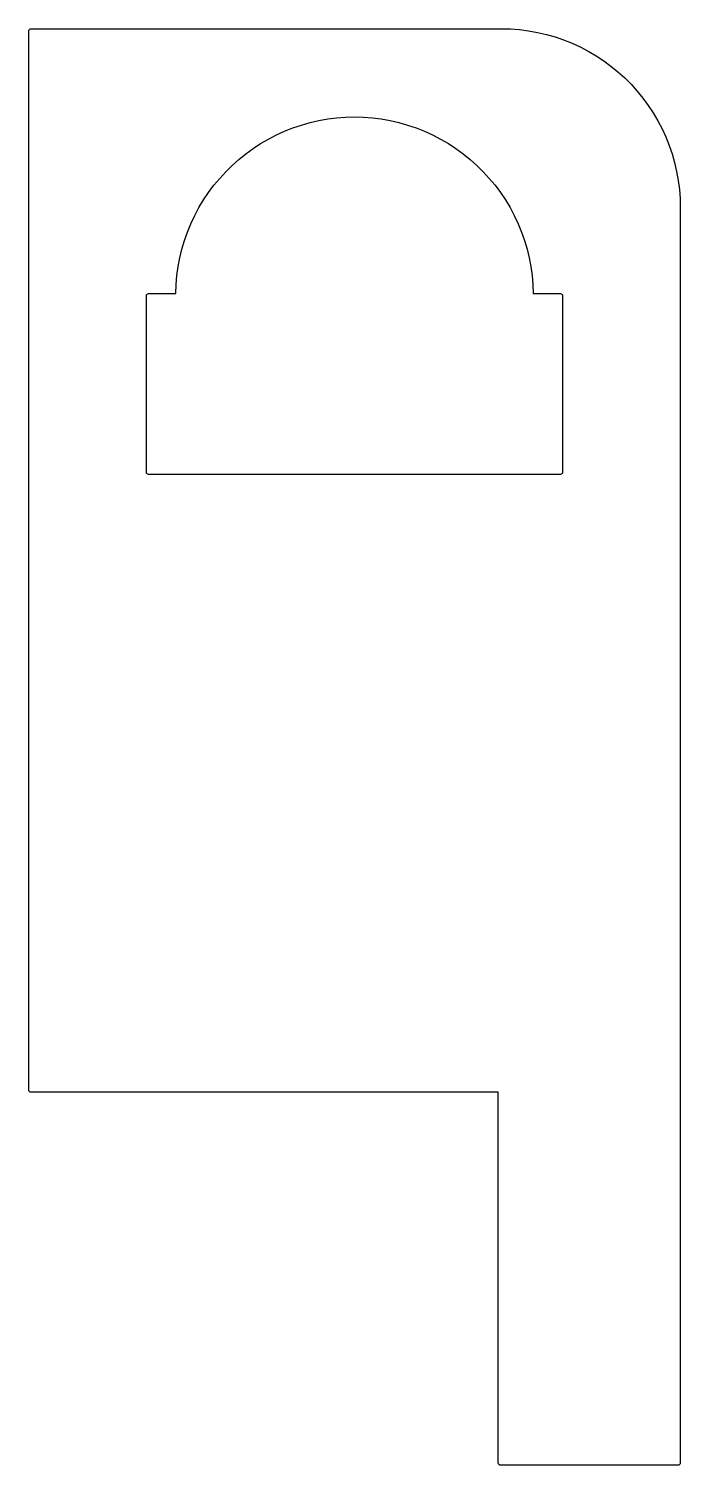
# Model space of a CAD drawing. Extents: x -5.5 to 5.5, y -12.2 to 12.2.
import ezdxf

# ---------------------------------------------------------------- set-up
doc = ezdxf.new("R2010")
doc.units = 0

msp = doc.modelspace()

# ---------------------------------------------------------------- linework, layer by layer
at = {"color": 1}
for p, q in [((-5.515, 12.205), (-5.5, 12.208)), ((-5.5, 12.208), (0, 12.208)), ((0, 12.208), (2.5, 12.208)), ((2.5, 12.208), (2.654, 12.204)), ((-5.538, 12.17), (-5.535, 12.185)), ((-5.538, -5.83), (-5.538, 12.17)), ((-5.535, 12.185), (-5.527, 12.197)), ((-5.527, 12.197), (-5.515, 12.205)), ((2.654, 12.204), (2.807, 12.193)), ((2.807, 12.193), (2.96, 12.173)), ((2.96, 12.173), (3.112, 12.146)), ((3.112, 12.146), (3.262, 12.111)), ((3.262, 12.111), (3.409, 12.069)), ((3.409, 12.069), (3.555, 12.019)), ((3.555, 12.019), (3.698, 11.962)), ((3.698, 11.962), (3.838, 11.898)), ((3.838, 11.898), (3.974, 11.826)), ((3.974, 11.826), (4.107, 11.748)), ((4.107, 11.748), (4.236, 11.664)), ((4.236, 11.664), (4.36, 11.572)), ((4.36, 11.572), (4.479, 11.475)), ((4.479, 11.475), (4.593, 11.372)), ((4.593, 11.372), (4.702, 11.263)), ((4.702, 11.263), (4.805, 11.149)), ((4.805, 11.149), (4.902, 11.03)), ((4.902, 11.03), (4.994, 10.906)), ((4.994, 10.906), (5.078, 10.777)), ((5.078, 10.777), (5.156, 10.644)), ((-1.189, 10.466), (-1.047, 10.522)), ((-1.047, 10.522), (-0.902, 10.571)), ((-0.902, 10.571), (-0.756, 10.613)), ((-0.756, 10.613), (-0.607, 10.647)), ((-0.607, 10.647), (-0.456, 10.674)), ((-0.456, 10.674), (-0.305, 10.693)), ((-0.305, 10.693), (-0.153, 10.704)), ((-0.153, 10.704), (0, 10.708)), ((0, 10.708), (0.153, 10.704)), ((0.153, 10.704), (0.305, 10.693)), ((0.305, 10.693), (0.456, 10.674)), ((0.456, 10.674), (0.607, 10.647)), ((0.607, 10.647), (0.756, 10.613)), ((0.756, 10.613), (0.902, 10.571)), ((0.902, 10.571), (1.047, 10.522)), ((1.047, 10.522), (1.189, 10.466)), ((5.156, 10.644), (5.228, 10.508)), ((5.228, 10.508), (5.292, 10.368)), ((-1.723, 10.172), (-1.596, 10.255)), ((-1.596, 10.255), (-1.464, 10.332)), ((-1.464, 10.332), (-1.328, 10.402)), ((-1.328, 10.402), (-1.189, 10.466)), ((1.189, 10.466), (1.328, 10.402)), ((1.328, 10.402), (1.464, 10.332)), ((1.464, 10.332), (1.596, 10.255)), ((1.596, 10.255), (1.723, 10.172)), ((5.292, 10.368), (5.349, 10.225)), ((-1.966, 9.986), (-1.847, 10.082)), ((-1.847, 10.082), (-1.723, 10.172)), ((1.723, 10.172), (1.847, 10.082)), ((1.847, 10.082), (1.966, 9.986)), ((5.349, 10.225), (5.399, 10.079)), ((5.399, 10.079), (5.441, 9.932)), ((-2.292, 9.665), (-2.188, 9.777)), ((-2.188, 9.777), (-2.08, 9.885)), ((-2.08, 9.885), (-1.966, 9.986)), ((1.966, 9.986), (2.08, 9.885)), ((2.08, 9.885), (2.188, 9.777)), ((2.188, 9.777), (2.292, 9.665)), ((5.441, 9.932), (5.476, 9.782)), ((5.476, 9.782), (5.503, 9.63)), ((-2.48, 9.425), (-2.389, 9.547)), ((-2.389, 9.547), (-2.292, 9.665)), ((2.292, 9.665), (2.389, 9.547)), ((2.389, 9.547), (2.48, 9.425)), ((5.503, 9.63), (5.523, 9.477)), ((-2.644, 9.167), (-2.565, 9.298)), ((-2.565, 9.298), (-2.48, 9.425)), ((2.48, 9.425), (2.565, 9.298)), ((2.565, 9.298), (2.644, 9.167)), ((5.523, 9.477), (5.534, 9.324)), ((5.534, 9.324), (5.538, 9.17)), ((-2.716, 9.032), (-2.644, 9.167)), ((2.644, 9.167), (2.716, 9.032)), ((5.538, 9.17), (5.538, -12.17)), ((-2.839, 8.753), (-2.781, 8.894)), ((-2.781, 8.894), (-2.716, 9.032)), ((2.716, 9.032), (2.781, 8.894)), ((2.781, 8.894), (2.839, 8.753)), ((-2.933, 8.462), (-2.889, 8.609)), ((-2.889, 8.609), (-2.839, 8.753)), ((2.839, 8.753), (2.889, 8.609)), ((2.889, 8.609), (2.933, 8.462)), ((-2.998, 8.164), (-2.969, 8.314)), ((-2.969, 8.314), (-2.933, 8.462)), ((2.933, 8.462), (2.969, 8.314)), ((2.969, 8.314), (2.998, 8.164)), ((-3.019, 8.013), (-2.998, 8.164)), ((2.998, 8.164), (3.019, 8.013)), ((-3.038, 7.708), (-3.032, 7.861)), ((-3.032, 7.861), (-3.019, 8.013)), ((3.019, 8.013), (3.032, 7.861)), ((3.032, 7.861), (3.038, 7.708)), ((-3.538, 7.67), (-3.535, 7.685)), ((-3.538, 4.67), (-3.538, 7.67)), ((-3.535, 7.685), (-3.527, 7.697)), ((-3.527, 7.697), (-3.515, 7.705)), ((-3.515, 7.705), (-3.5, 7.708)), ((-3.5, 7.708), (-3.038, 7.708)), ((3.038, 7.708), (3.5, 7.708)), ((3.5, 7.708), (3.515, 7.705)), ((3.515, 7.705), (3.527, 7.697)), ((3.527, 7.697), (3.535, 7.685)), ((3.535, 7.685), (3.538, 7.67)), ((3.538, 7.67), (3.538, 4.67)), ((-3.535, 4.655), (-3.538, 4.67)), ((-3.527, 4.643), (-3.535, 4.655)), ((-3.515, 4.635), (-3.527, 4.643)), ((3.527, 4.643), (3.515, 4.635)), ((3.535, 4.655), (3.527, 4.643)), ((3.538, 4.67), (3.535, 4.655)), ((-3.5, 4.632), (-3.515, 4.635)), ((3.5, 4.632), (-3.5, 4.632)), ((3.515, 4.635), (3.5, 4.632)), ((-5.535, -5.845), (-5.538, -5.83)), ((-5.527, -5.857), (-5.535, -5.845)), ((-5.515, -5.865), (-5.527, -5.857)), ((-5.5, -5.868), (-5.515, -5.865)), ((2.445, -5.868), (-5.5, -5.868)), ((2.445, -12.17), (2.445, -5.868)), ((2.448, -12.185), (2.445, -12.17)), ((2.456, -12.197), (2.448, -12.185)), ((2.469, -12.205), (2.456, -12.197)), ((2.483, -12.208), (2.469, -12.205)), ((5.5, -12.208), (2.483, -12.208)), ((5.515, -12.205), (5.5, -12.208)), ((5.527, -12.197), (5.515, -12.205)), ((5.535, -12.185), (5.527, -12.197)), ((5.538, -12.17), (5.535, -12.185))]:
    msp.add_line(p, q, dxfattribs=at)

doc.saveas('drawing.dxf')
